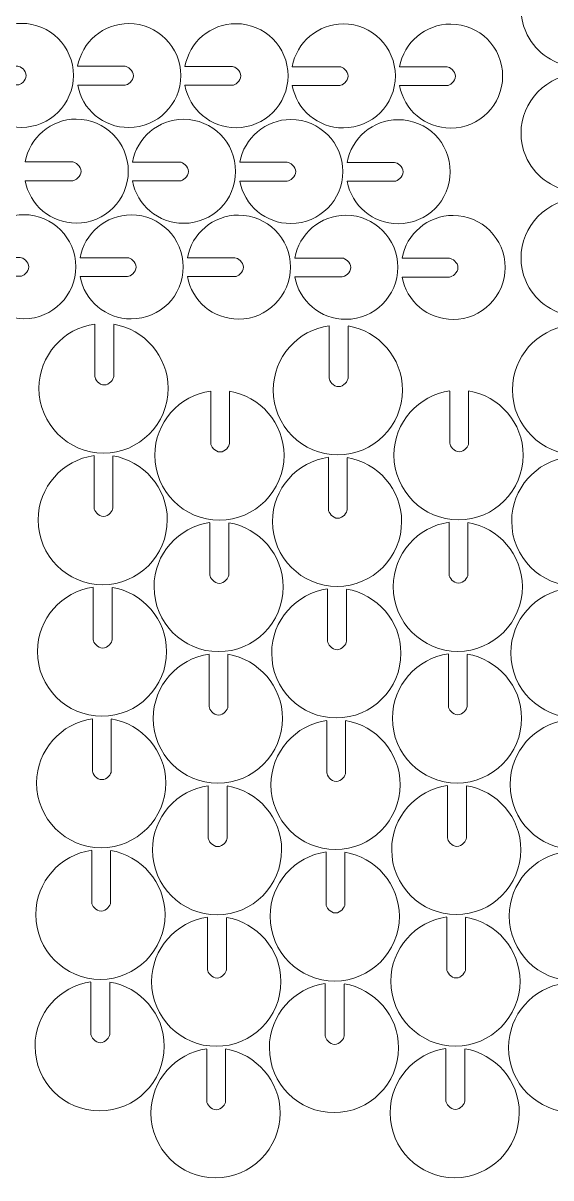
# Model space of a CAD drawing. Header units: inches. Extents: x -21 to 9.5, y -5.9 to 17.7.
# Drawn here: x -11.8 to -6.04, y -5.84 to 6.78 of the extents above; entities that cross this region are included whole.
import ezdxf

# ---------------------------------------------------------------- set-up
doc = ezdxf.new("R2010")
doc.units = ezdxf.units.IN
doc.header["$MEASUREMENT"] = 0
doc.layers.add('Layer 1', color=7, linetype='Continuous')

msp = doc.modelspace()

# ---------------------------------------------------------------- linework, layer by layer
at = {"layer": 'Layer 1', "color": 1, "lineweight": 9}
for points, knots in [([(-5.818, 6.307), (-6.028, 6.344), (-6.224, 6.482), (-6.313, 6.693), (-6.313, 6.693), (-6.452, 7.022), (-6.297, 7.401), (-5.968, 7.539), (-5.968, 7.539), (-5.639, 7.678), (-5.26, 7.524), (-5.121, 7.195), (-5.121, 7.195), (-4.983, 6.866), (-5.137, 6.487), (-5.466, 6.348), (-5.466, 6.348), (-5.522, 6.325), (-5.555, 6.313), (-5.612, 6.306)], [0, 0, 0, 0, 0.2, 0.2, 0.2, 0.2, 0.4, 0.4, 0.4, 0.4, 0.6, 0.6, 0.6, 0.6, 0.8, 0.8, 0.8, 0.8, 1, 1, 1, 1]), ([(-12.379, 6.107), (-12.332, 5.841), (-12.1, 5.644), (-11.821, 5.644), (-11.821, 5.644), (-11.508, 5.644), (-11.254, 5.898), (-11.254, 6.212), (-11.254, 6.212), (-11.254, 6.526), (-11.508, 6.781), (-11.821, 6.781), (-11.821, 6.781), (-12.1, 6.781), (-12.333, 6.579), (-12.38, 6.313)], [0, 0, 0, 0, 0.25, 0.25, 0.25, 0.25, 0.5, 0.5, 0.5, 0.5, 0.75, 0.75, 0.75, 0.75, 1, 1, 1, 1]), ([(-11.207, 6.106), (-11.16, 5.84), (-10.928, 5.642), (-10.649, 5.642), (-10.649, 5.642), (-10.336, 5.642), (-10.081, 5.896), (-10.081, 6.21), (-10.081, 6.21), (-10.081, 6.524), (-10.336, 6.779), (-10.649, 6.779), (-10.649, 6.779), (-10.928, 6.779), (-11.16, 6.577), (-11.208, 6.311)], [0, 0, 0, 0, 0.25, 0.25, 0.25, 0.25, 0.5, 0.5, 0.5, 0.5, 0.75, 0.75, 0.75, 0.75, 1, 1, 1, 1]), ([(-10.035, 6.104), (-9.987, 5.838), (-9.756, 5.64), (-9.477, 5.64), (-9.477, 5.64), (-9.163, 5.64), (-8.909, 5.894), (-8.909, 6.208), (-8.909, 6.208), (-8.909, 6.522), (-9.163, 6.777), (-9.477, 6.777), (-9.477, 6.777), (-9.756, 6.777), (-9.988, 6.575), (-10.035, 6.309)], [0, 0, 0, 0, 0.25, 0.25, 0.25, 0.25, 0.5, 0.5, 0.5, 0.5, 0.75, 0.75, 0.75, 0.75, 1, 1, 1, 1]), ([(-8.863, 6.102), (-8.815, 5.836), (-8.584, 5.638), (-8.305, 5.638), (-8.305, 5.638), (-7.991, 5.638), (-7.737, 5.892), (-7.737, 6.206), (-7.737, 6.206), (-7.737, 6.52), (-7.991, 6.775), (-8.305, 6.775), (-8.305, 6.775), (-8.584, 6.775), (-8.816, 6.573), (-8.863, 6.307)], [0, 0, 0, 0, 0.25, 0.25, 0.25, 0.25, 0.5, 0.5, 0.5, 0.5, 0.75, 0.75, 0.75, 0.75, 1, 1, 1, 1]), ([(-7.69, 6.1), (-7.643, 5.834), (-7.411, 5.636), (-7.132, 5.636), (-7.132, 5.636), (-6.819, 5.636), (-6.565, 5.89), (-6.565, 6.204), (-6.565, 6.204), (-6.565, 6.518), (-6.819, 6.773), (-7.132, 6.773), (-7.132, 6.773), (-7.411, 6.773), (-7.644, 6.571), (-7.691, 6.305)], [0, 0, 0, 0, 0.25, 0.25, 0.25, 0.25, 0.5, 0.5, 0.5, 0.5, 0.75, 0.75, 0.75, 0.75, 1, 1, 1, 1]), ([(-12.379, 6.107), (-12.379, 6.107), (-11.861, 6.107), (-11.861, 6.107), (-11.861, 6.107), (-11.832, 6.107), (-11.769, 6.154), (-11.769, 6.21), (-11.769, 6.21), (-11.769, 6.21), (-11.769, 6.21), (-11.769, 6.21), (-11.769, 6.21), (-11.769, 6.267), (-11.832, 6.313), (-11.861, 6.313), (-11.861, 6.313), (-11.861, 6.313), (-12.38, 6.313), (-12.38, 6.313)], [0, 0, 0, 0, 0.2, 0.2, 0.2, 0.2, 0.4, 0.4, 0.4, 0.4, 0.6, 0.6, 0.6, 0.6, 0.8, 0.8, 0.8, 0.8, 1, 1, 1, 1]), ([(-5.818, 4.945), (-6.028, 4.981), (-6.224, 5.119), (-6.313, 5.33), (-6.313, 5.33), (-6.452, 5.659), (-6.297, 6.038), (-5.968, 6.177), (-5.968, 6.177), (-5.639, 6.315), (-5.26, 6.161), (-5.121, 5.832), (-5.121, 5.832), (-4.983, 5.503), (-5.137, 5.124), (-5.466, 4.985), (-5.466, 4.985), (-5.522, 4.962), (-5.555, 4.95), (-5.612, 4.943)], [0, 0, 0, 0, 0.2, 0.2, 0.2, 0.2, 0.4, 0.4, 0.4, 0.4, 0.6, 0.6, 0.6, 0.6, 0.8, 0.8, 0.8, 0.8, 1, 1, 1, 1]), ([(-11.207, 6.106), (-11.207, 6.106), (-10.689, 6.106), (-10.689, 6.106), (-10.689, 6.106), (-10.66, 6.106), (-10.597, 6.152), (-10.597, 6.208), (-10.597, 6.208), (-10.597, 6.208), (-10.597, 6.208), (-10.597, 6.208), (-10.597, 6.208), (-10.597, 6.265), (-10.66, 6.311), (-10.689, 6.311), (-10.689, 6.311), (-10.689, 6.311), (-11.208, 6.311), (-11.208, 6.311)], [0, 0, 0, 0, 0.2, 0.2, 0.2, 0.2, 0.4, 0.4, 0.4, 0.4, 0.6, 0.6, 0.6, 0.6, 0.8, 0.8, 0.8, 0.8, 1, 1, 1, 1]), ([(-10.035, 6.104), (-10.035, 6.104), (-9.517, 6.104), (-9.517, 6.104), (-9.517, 6.104), (-9.488, 6.104), (-9.424, 6.15), (-9.424, 6.206), (-9.424, 6.206), (-9.424, 6.206), (-9.424, 6.206), (-9.424, 6.206), (-9.424, 6.206), (-9.424, 6.263), (-9.488, 6.309), (-9.517, 6.309), (-9.517, 6.309), (-9.517, 6.309), (-10.035, 6.309), (-10.035, 6.309)], [0, 0, 0, 0, 0.2, 0.2, 0.2, 0.2, 0.4, 0.4, 0.4, 0.4, 0.6, 0.6, 0.6, 0.6, 0.8, 0.8, 0.8, 0.8, 1, 1, 1, 1]), ([(-8.863, 6.102), (-8.863, 6.102), (-8.344, 6.102), (-8.344, 6.102), (-8.344, 6.102), (-8.316, 6.102), (-8.252, 6.148), (-8.252, 6.204), (-8.252, 6.204), (-8.252, 6.204), (-8.252, 6.204), (-8.252, 6.204), (-8.252, 6.204), (-8.252, 6.261), (-8.316, 6.307), (-8.344, 6.307), (-8.344, 6.307), (-8.344, 6.307), (-8.863, 6.307), (-8.863, 6.307)], [0, 0, 0, 0, 0.2, 0.2, 0.2, 0.2, 0.4, 0.4, 0.4, 0.4, 0.6, 0.6, 0.6, 0.6, 0.8, 0.8, 0.8, 0.8, 1, 1, 1, 1]), ([(-7.69, 6.1), (-7.69, 6.1), (-7.172, 6.1), (-7.172, 6.1), (-7.172, 6.1), (-7.143, 6.1), (-7.08, 6.146), (-7.08, 6.202), (-7.08, 6.202), (-7.08, 6.202), (-7.08, 6.202), (-7.08, 6.202), (-7.08, 6.202), (-7.08, 6.259), (-7.143, 6.305), (-7.172, 6.305), (-7.172, 6.305), (-7.172, 6.305), (-7.691, 6.305), (-7.691, 6.305)], [0, 0, 0, 0, 0.2, 0.2, 0.2, 0.2, 0.4, 0.4, 0.4, 0.4, 0.6, 0.6, 0.6, 0.6, 0.8, 0.8, 0.8, 0.8, 1, 1, 1, 1]), ([(-11.78, 5.061), (-11.732, 4.795), (-11.501, 4.597), (-11.222, 4.597), (-11.222, 4.597), (-10.908, 4.597), (-10.654, 4.851), (-10.654, 5.165), (-10.654, 5.165), (-10.654, 5.479), (-10.908, 5.734), (-11.222, 5.734), (-11.222, 5.734), (-11.501, 5.734), (-11.733, 5.532), (-11.78, 5.266)], [0, 0, 0, 0, 0.25, 0.25, 0.25, 0.25, 0.5, 0.5, 0.5, 0.5, 0.75, 0.75, 0.75, 0.75, 1, 1, 1, 1]), ([(-10.607, 5.059), (-10.56, 4.793), (-10.329, 4.595), (-10.049, 4.595), (-10.049, 4.595), (-9.736, 4.595), (-9.482, 4.849), (-9.482, 5.163), (-9.482, 5.163), (-9.482, 5.477), (-9.736, 5.732), (-10.049, 5.732), (-10.049, 5.732), (-10.329, 5.732), (-10.561, 5.53), (-10.608, 5.264)], [0, 0, 0, 0, 0.25, 0.25, 0.25, 0.25, 0.5, 0.5, 0.5, 0.5, 0.75, 0.75, 0.75, 0.75, 1, 1, 1, 1]), ([(-9.435, 5.057), (-9.388, 4.791), (-9.156, 4.593), (-8.877, 4.593), (-8.877, 4.593), (-8.564, 4.593), (-8.31, 4.847), (-8.31, 5.161), (-8.31, 5.161), (-8.31, 5.475), (-8.564, 5.73), (-8.877, 5.73), (-8.877, 5.73), (-9.156, 5.73), (-9.388, 5.528), (-9.436, 5.262)], [0, 0, 0, 0, 0.25, 0.25, 0.25, 0.25, 0.5, 0.5, 0.5, 0.5, 0.75, 0.75, 0.75, 0.75, 1, 1, 1, 1]), ([(-8.263, 5.055), (-8.215, 4.789), (-7.984, 4.591), (-7.705, 4.591), (-7.705, 4.591), (-7.391, 4.591), (-7.137, 4.846), (-7.137, 5.159), (-7.137, 5.159), (-7.137, 5.474), (-7.391, 5.728), (-7.705, 5.728), (-7.705, 5.728), (-7.984, 5.728), (-8.216, 5.526), (-8.264, 5.26)], [0, 0, 0, 0, 0.25, 0.25, 0.25, 0.25, 0.5, 0.5, 0.5, 0.5, 0.75, 0.75, 0.75, 0.75, 1, 1, 1, 1]), ([(-11.78, 5.061), (-11.78, 5.061), (-11.261, 5.061), (-11.261, 5.061), (-11.261, 5.061), (-11.233, 5.061), (-11.169, 5.107), (-11.169, 5.163), (-11.169, 5.163), (-11.169, 5.163), (-11.169, 5.163), (-11.169, 5.163), (-11.169, 5.163), (-11.169, 5.22), (-11.233, 5.266), (-11.261, 5.266), (-11.261, 5.266), (-11.261, 5.266), (-11.78, 5.266), (-11.78, 5.266)], [0, 0, 0, 0, 0.2, 0.2, 0.2, 0.2, 0.4, 0.4, 0.4, 0.4, 0.6, 0.6, 0.6, 0.6, 0.8, 0.8, 0.8, 0.8, 1, 1, 1, 1]), ([(-10.607, 5.059), (-10.607, 5.059), (-10.089, 5.059), (-10.089, 5.059), (-10.089, 5.059), (-10.06, 5.059), (-9.997, 5.105), (-9.997, 5.161), (-9.997, 5.161), (-9.997, 5.161), (-9.997, 5.161), (-9.997, 5.161), (-9.997, 5.161), (-9.997, 5.218), (-10.061, 5.264), (-10.089, 5.264), (-10.089, 5.264), (-10.089, 5.264), (-10.608, 5.264), (-10.608, 5.264)], [0, 0, 0, 0, 0.2, 0.2, 0.2, 0.2, 0.4, 0.4, 0.4, 0.4, 0.6, 0.6, 0.6, 0.6, 0.8, 0.8, 0.8, 0.8, 1, 1, 1, 1]), ([(-9.435, 5.057), (-9.435, 5.057), (-8.917, 5.057), (-8.917, 5.057), (-8.917, 5.057), (-8.888, 5.057), (-8.825, 5.103), (-8.825, 5.16), (-8.825, 5.16), (-8.825, 5.16), (-8.825, 5.16), (-8.825, 5.16), (-8.825, 5.16), (-8.825, 5.216), (-8.888, 5.262), (-8.917, 5.262), (-8.917, 5.262), (-8.917, 5.262), (-9.436, 5.262), (-9.436, 5.262)], [0, 0, 0, 0, 0.2, 0.2, 0.2, 0.2, 0.4, 0.4, 0.4, 0.4, 0.6, 0.6, 0.6, 0.6, 0.8, 0.8, 0.8, 0.8, 1, 1, 1, 1]), ([(-8.263, 5.055), (-8.263, 5.055), (-7.745, 5.055), (-7.745, 5.055), (-7.745, 5.055), (-7.716, 5.055), (-7.652, 5.101), (-7.652, 5.158), (-7.652, 5.158), (-7.652, 5.158), (-7.652, 5.158), (-7.652, 5.158), (-7.652, 5.158), (-7.652, 5.214), (-7.716, 5.26), (-7.745, 5.26), (-7.745, 5.26), (-7.745, 5.26), (-8.264, 5.26), (-8.264, 5.26)], [0, 0, 0, 0, 0.2, 0.2, 0.2, 0.2, 0.4, 0.4, 0.4, 0.4, 0.6, 0.6, 0.6, 0.6, 0.8, 0.8, 0.8, 0.8, 1, 1, 1, 1]), ([(-5.818, 3.582), (-6.028, 3.618), (-6.224, 3.756), (-6.313, 3.967), (-6.313, 3.967), (-6.452, 4.296), (-6.297, 4.675), (-5.968, 4.814), (-5.968, 4.814), (-5.639, 4.953), (-5.26, 4.798), (-5.121, 4.469), (-5.121, 4.469), (-4.983, 4.14), (-5.137, 3.761), (-5.466, 3.622), (-5.466, 3.622), (-5.522, 3.599), (-5.555, 3.587), (-5.612, 3.58)], [0, 0, 0, 0, 0.2, 0.2, 0.2, 0.2, 0.4, 0.4, 0.4, 0.4, 0.6, 0.6, 0.6, 0.6, 0.8, 0.8, 0.8, 0.8, 1, 1, 1, 1]), ([(-12.352, 4.016), (-12.305, 3.75), (-12.073, 3.552), (-11.794, 3.552), (-11.794, 3.552), (-11.481, 3.552), (-11.227, 3.806), (-11.227, 4.12), (-11.227, 4.12), (-11.227, 4.434), (-11.481, 4.689), (-11.794, 4.689), (-11.794, 4.689), (-12.073, 4.689), (-12.305, 4.487), (-12.353, 4.221)], [0, 0, 0, 0, 0.25, 0.25, 0.25, 0.25, 0.5, 0.5, 0.5, 0.5, 0.75, 0.75, 0.75, 0.75, 1, 1, 1, 1]), ([(-11.18, 4.014), (-11.132, 3.748), (-10.901, 3.55), (-10.622, 3.55), (-10.622, 3.55), (-10.308, 3.55), (-10.054, 3.804), (-10.054, 4.118), (-10.054, 4.118), (-10.054, 4.432), (-10.308, 4.687), (-10.622, 4.687), (-10.622, 4.687), (-10.901, 4.687), (-11.133, 4.485), (-11.181, 4.219)], [0, 0, 0, 0, 0.25, 0.25, 0.25, 0.25, 0.5, 0.5, 0.5, 0.5, 0.75, 0.75, 0.75, 0.75, 1, 1, 1, 1]), ([(-10.008, 4.012), (-9.96, 3.746), (-9.729, 3.548), (-9.45, 3.548), (-9.45, 3.548), (-9.136, 3.548), (-8.882, 3.803), (-8.882, 4.117), (-8.882, 4.117), (-8.882, 4.431), (-9.136, 4.685), (-9.45, 4.685), (-9.45, 4.685), (-9.729, 4.685), (-9.961, 4.483), (-10.008, 4.217)], [0, 0, 0, 0, 0.25, 0.25, 0.25, 0.25, 0.5, 0.5, 0.5, 0.5, 0.75, 0.75, 0.75, 0.75, 1, 1, 1, 1]), ([(-8.835, 4.01), (-8.788, 3.744), (-8.557, 3.546), (-8.277, 3.546), (-8.277, 3.546), (-7.964, 3.546), (-7.71, 3.801), (-7.71, 4.115), (-7.71, 4.115), (-7.71, 4.429), (-7.964, 4.683), (-8.277, 4.683), (-8.277, 4.683), (-8.557, 4.683), (-8.789, 4.481), (-8.836, 4.215)], [0, 0, 0, 0, 0.25, 0.25, 0.25, 0.25, 0.5, 0.5, 0.5, 0.5, 0.75, 0.75, 0.75, 0.75, 1, 1, 1, 1]), ([(-7.663, 4.008), (-7.616, 3.742), (-7.384, 3.544), (-7.105, 3.544), (-7.105, 3.544), (-6.792, 3.544), (-6.538, 3.799), (-6.538, 4.113), (-6.538, 4.113), (-6.538, 4.427), (-6.792, 4.681), (-7.105, 4.681), (-7.105, 4.681), (-7.384, 4.681), (-7.616, 4.48), (-7.664, 4.213)], [0, 0, 0, 0, 0.25, 0.25, 0.25, 0.25, 0.5, 0.5, 0.5, 0.5, 0.75, 0.75, 0.75, 0.75, 1, 1, 1, 1]), ([(-12.352, 4.016), (-12.352, 4.016), (-11.834, 4.016), (-11.834, 4.016), (-11.834, 4.016), (-11.805, 4.016), (-11.742, 4.062), (-11.742, 4.118), (-11.742, 4.118), (-11.742, 4.118), (-11.742, 4.118), (-11.742, 4.118), (-11.742, 4.118), (-11.742, 4.175), (-11.805, 4.221), (-11.834, 4.221), (-11.834, 4.221), (-11.834, 4.221), (-12.353, 4.221), (-12.353, 4.221)], [0, 0, 0, 0, 0.2, 0.2, 0.2, 0.2, 0.4, 0.4, 0.4, 0.4, 0.6, 0.6, 0.6, 0.6, 0.8, 0.8, 0.8, 0.8, 1, 1, 1, 1]), ([(-11.18, 4.014), (-11.18, 4.014), (-10.662, 4.014), (-10.662, 4.014), (-10.662, 4.014), (-10.633, 4.014), (-10.569, 4.06), (-10.569, 4.117), (-10.569, 4.117), (-10.569, 4.117), (-10.569, 4.117), (-10.569, 4.117), (-10.569, 4.117), (-10.569, 4.173), (-10.633, 4.219), (-10.662, 4.219), (-10.662, 4.219), (-10.662, 4.219), (-11.181, 4.219), (-11.181, 4.219)], [0, 0, 0, 0, 0.2, 0.2, 0.2, 0.2, 0.4, 0.4, 0.4, 0.4, 0.6, 0.6, 0.6, 0.6, 0.8, 0.8, 0.8, 0.8, 1, 1, 1, 1]), ([(-10.008, 4.012), (-10.008, 4.012), (-9.489, 4.012), (-9.489, 4.012), (-9.489, 4.012), (-9.461, 4.012), (-9.397, 4.058), (-9.397, 4.115), (-9.397, 4.115), (-9.397, 4.115), (-9.397, 4.115), (-9.397, 4.115), (-9.397, 4.115), (-9.397, 4.171), (-9.461, 4.217), (-9.489, 4.217), (-9.489, 4.217), (-9.489, 4.217), (-10.008, 4.217), (-10.008, 4.217)], [0, 0, 0, 0, 0.2, 0.2, 0.2, 0.2, 0.4, 0.4, 0.4, 0.4, 0.6, 0.6, 0.6, 0.6, 0.8, 0.8, 0.8, 0.8, 1, 1, 1, 1]), ([(-8.835, 4.01), (-8.835, 4.01), (-8.317, 4.01), (-8.317, 4.01), (-8.317, 4.01), (-8.289, 4.01), (-8.225, 4.056), (-8.225, 4.113), (-8.225, 4.113), (-8.225, 4.113), (-8.225, 4.113), (-8.225, 4.113), (-8.225, 4.113), (-8.225, 4.169), (-8.289, 4.215), (-8.317, 4.215), (-8.317, 4.215), (-8.317, 4.215), (-8.836, 4.215), (-8.836, 4.215)], [0, 0, 0, 0, 0.2, 0.2, 0.2, 0.2, 0.4, 0.4, 0.4, 0.4, 0.6, 0.6, 0.6, 0.6, 0.8, 0.8, 0.8, 0.8, 1, 1, 1, 1]), ([(-7.663, 4.008), (-7.663, 4.008), (-7.145, 4.008), (-7.145, 4.008), (-7.145, 4.008), (-7.116, 4.008), (-7.053, 4.054), (-7.053, 4.111), (-7.053, 4.111), (-7.053, 4.111), (-7.053, 4.111), (-7.053, 4.111), (-7.053, 4.111), (-7.053, 4.167), (-7.116, 4.213), (-7.145, 4.213), (-7.145, 4.213), (-7.145, 4.213), (-7.664, 4.213), (-7.664, 4.213)], [0, 0, 0, 0, 0.2, 0.2, 0.2, 0.2, 0.4, 0.4, 0.4, 0.4, 0.6, 0.6, 0.6, 0.6, 0.8, 0.8, 0.8, 0.8, 1, 1, 1, 1]), ([(-10.814, 3.492), (-10.48, 3.436), (-10.219, 3.143), (-10.219, 2.792), (-10.219, 2.792), (-10.219, 2.4), (-10.535, 2.083), (-10.925, 2.083), (-10.925, 2.083), (-11.314, 2.083), (-11.63, 2.4), (-11.63, 2.792), (-11.63, 2.792), (-11.63, 3.15), (-11.363, 3.446), (-11.02, 3.494)], [0, 0, 0, 0, 0.25, 0.25, 0.25, 0.25, 0.5, 0.5, 0.5, 0.5, 0.75, 0.75, 0.75, 0.75, 1, 1, 1, 1]), ([(-11.02, 3.491), (-11.02, 3.491), (-11.02, 2.92), (-11.02, 2.92), (-11.02, 2.92), (-11.02, 2.892), (-10.974, 2.828), (-10.917, 2.828), (-10.917, 2.828), (-10.917, 2.828), (-10.917, 2.828), (-10.917, 2.828), (-10.917, 2.828), (-10.86, 2.828), (-10.814, 2.892), (-10.814, 2.92), (-10.814, 2.92), (-10.814, 2.92), (-10.814, 3.489), (-10.814, 3.489)], [0, 0, 0, 0, 0.2, 0.2, 0.2, 0.2, 0.4, 0.4, 0.4, 0.4, 0.6, 0.6, 0.6, 0.6, 0.8, 0.8, 0.8, 0.8, 1, 1, 1, 1]), ([(-8.254, 3.473), (-7.92, 3.418), (-7.659, 3.125), (-7.659, 2.773), (-7.659, 2.773), (-7.659, 2.382), (-7.975, 2.064), (-8.365, 2.064), (-8.365, 2.064), (-8.755, 2.064), (-9.071, 2.382), (-9.071, 2.773), (-9.071, 2.773), (-9.071, 3.131), (-8.803, 3.428), (-8.46, 3.476)], [0, 0, 0, 0, 0.25, 0.25, 0.25, 0.25, 0.5, 0.5, 0.5, 0.5, 0.75, 0.75, 0.75, 0.75, 1, 1, 1, 1]), ([(-8.46, 3.473), (-8.46, 3.473), (-8.46, 2.902), (-8.46, 2.902), (-8.46, 2.902), (-8.46, 2.873), (-8.414, 2.81), (-8.357, 2.81), (-8.357, 2.81), (-8.357, 2.81), (-8.357, 2.81), (-8.357, 2.81), (-8.357, 2.81), (-8.301, 2.81), (-8.254, 2.873), (-8.254, 2.902), (-8.254, 2.902), (-8.254, 2.902), (-8.254, 3.47), (-8.254, 3.47)], [0, 0, 0, 0, 0.2, 0.2, 0.2, 0.2, 0.4, 0.4, 0.4, 0.4, 0.6, 0.6, 0.6, 0.6, 0.8, 0.8, 0.8, 0.8, 1, 1, 1, 1]), ([(-5.641, 3.476), (-5.307, 3.42), (-5.046, 3.128), (-5.046, 2.776), (-5.046, 2.776), (-5.046, 2.385), (-5.362, 2.067), (-5.752, 2.067), (-5.752, 2.067), (-6.142, 2.067), (-6.458, 2.385), (-6.458, 2.776), (-6.458, 2.776), (-6.458, 3.134), (-6.19, 3.43), (-5.847, 3.478)], [0, 0, 0, 0, 0.25, 0.25, 0.25, 0.25, 0.5, 0.5, 0.5, 0.5, 0.75, 0.75, 0.75, 0.75, 1, 1, 1, 1]), ([(-9.549, 2.76), (-9.214, 2.704), (-8.953, 2.411), (-8.953, 2.06), (-8.953, 2.06), (-8.953, 1.668), (-9.269, 1.351), (-9.659, 1.351), (-9.659, 1.351), (-10.049, 1.351), (-10.365, 1.668), (-10.365, 2.06), (-10.365, 2.06), (-10.365, 2.418), (-10.097, 2.714), (-9.754, 2.762)], [0, 0, 0, 0, 0.25, 0.25, 0.25, 0.25, 0.5, 0.5, 0.5, 0.5, 0.75, 0.75, 0.75, 0.75, 1, 1, 1, 1]), ([(-9.754, 2.759), (-9.754, 2.759), (-9.754, 2.188), (-9.754, 2.188), (-9.754, 2.188), (-9.754, 2.16), (-9.708, 2.096), (-9.651, 2.096), (-9.651, 2.096), (-9.651, 2.096), (-9.651, 2.096), (-9.651, 2.096), (-9.651, 2.096), (-9.595, 2.096), (-9.549, 2.16), (-9.549, 2.188), (-9.549, 2.188), (-9.549, 2.188), (-9.549, 2.757), (-9.549, 2.757)], [0, 0, 0, 0, 0.2, 0.2, 0.2, 0.2, 0.4, 0.4, 0.4, 0.4, 0.6, 0.6, 0.6, 0.6, 0.8, 0.8, 0.8, 0.8, 1, 1, 1, 1]), ([(-6.936, 2.763), (-6.601, 2.707), (-6.341, 2.414), (-6.341, 2.062), (-6.341, 2.062), (-6.341, 1.671), (-6.657, 1.354), (-7.046, 1.354), (-7.046, 1.354), (-7.436, 1.354), (-7.752, 1.671), (-7.752, 2.062), (-7.752, 2.062), (-7.752, 2.42), (-7.484, 2.717), (-7.141, 2.765)], [0, 0, 0, 0, 0.25, 0.25, 0.25, 0.25, 0.5, 0.5, 0.5, 0.5, 0.75, 0.75, 0.75, 0.75, 1, 1, 1, 1]), ([(-7.141, 2.762), (-7.141, 2.762), (-7.141, 2.191), (-7.141, 2.191), (-7.141, 2.191), (-7.141, 2.162), (-7.095, 2.099), (-7.038, 2.099), (-7.038, 2.099), (-7.038, 2.099), (-7.038, 2.099), (-7.038, 2.099), (-7.038, 2.099), (-6.982, 2.099), (-6.936, 2.162), (-6.936, 2.191), (-6.936, 2.191), (-6.936, 2.191), (-6.936, 2.759), (-6.936, 2.759)], [0, 0, 0, 0, 0.2, 0.2, 0.2, 0.2, 0.4, 0.4, 0.4, 0.4, 0.6, 0.6, 0.6, 0.6, 0.8, 0.8, 0.8, 0.8, 1, 1, 1, 1]), ([(-10.823, 2.054), (-10.488, 1.998), (-10.228, 1.705), (-10.228, 1.354), (-10.228, 1.354), (-10.228, 0.962), (-10.544, 0.645), (-10.933, 0.645), (-10.933, 0.645), (-11.323, 0.645), (-11.639, 0.962), (-11.639, 1.354), (-11.639, 1.354), (-11.639, 1.711), (-11.371, 2.008), (-11.028, 2.056)], [0, 0, 0, 0, 0.25, 0.25, 0.25, 0.25, 0.5, 0.5, 0.5, 0.5, 0.75, 0.75, 0.75, 0.75, 1, 1, 1, 1]), ([(-11.028, 2.053), (-11.028, 2.053), (-11.028, 1.482), (-11.028, 1.482), (-11.028, 1.482), (-11.028, 1.453), (-10.982, 1.39), (-10.925, 1.39), (-10.925, 1.39), (-10.925, 1.39), (-10.925, 1.39), (-10.925, 1.39), (-10.925, 1.39), (-10.869, 1.39), (-10.823, 1.453), (-10.823, 1.482), (-10.823, 1.482), (-10.823, 1.482), (-10.823, 2.051), (-10.823, 2.051)], [0, 0, 0, 0, 0.2, 0.2, 0.2, 0.2, 0.4, 0.4, 0.4, 0.4, 0.6, 0.6, 0.6, 0.6, 0.8, 0.8, 0.8, 0.8, 1, 1, 1, 1]), ([(-8.263, 2.035), (-7.928, 1.98), (-7.668, 1.687), (-7.668, 1.335), (-7.668, 1.335), (-7.668, 0.944), (-7.984, 0.626), (-8.373, 0.626), (-8.373, 0.626), (-8.763, 0.626), (-9.079, 0.944), (-9.079, 1.335), (-9.079, 1.335), (-9.079, 1.693), (-8.811, 1.99), (-8.468, 2.038)], [0, 0, 0, 0, 0.25, 0.25, 0.25, 0.25, 0.5, 0.5, 0.5, 0.5, 0.75, 0.75, 0.75, 0.75, 1, 1, 1, 1]), ([(-8.468, 2.035), (-8.468, 2.035), (-8.468, 1.464), (-8.468, 1.464), (-8.468, 1.464), (-8.468, 1.435), (-8.422, 1.371), (-8.366, 1.371), (-8.366, 1.371), (-8.366, 1.371), (-8.366, 1.371), (-8.366, 1.371), (-8.366, 1.371), (-8.309, 1.371), (-8.263, 1.435), (-8.263, 1.464), (-8.263, 1.464), (-8.263, 1.464), (-8.263, 2.032), (-8.263, 2.032)], [0, 0, 0, 0, 0.2, 0.2, 0.2, 0.2, 0.4, 0.4, 0.4, 0.4, 0.6, 0.6, 0.6, 0.6, 0.8, 0.8, 0.8, 0.8, 1, 1, 1, 1]), ([(-5.65, 2.038), (-5.315, 1.982), (-5.055, 1.69), (-5.055, 1.338), (-5.055, 1.338), (-5.055, 0.946), (-5.371, 0.629), (-5.761, 0.629), (-5.761, 0.629), (-6.15, 0.629), (-6.466, 0.946), (-6.466, 1.338), (-6.466, 1.338), (-6.466, 1.696), (-6.199, 1.992), (-5.856, 2.04)], [0, 0, 0, 0, 0.25, 0.25, 0.25, 0.25, 0.5, 0.5, 0.5, 0.5, 0.75, 0.75, 0.75, 0.75, 1, 1, 1, 1]), ([(-9.557, 1.322), (-9.223, 1.266), (-8.962, 0.973), (-8.962, 0.622), (-8.962, 0.622), (-8.962, 0.23), (-9.278, -0.087), (-9.668, -0.087), (-9.668, -0.087), (-10.057, -0.087), (-10.373, 0.23), (-10.373, 0.622), (-10.373, 0.622), (-10.373, 0.98), (-10.106, 1.276), (-9.763, 1.324)], [0, 0, 0, 0, 0.25, 0.25, 0.25, 0.25, 0.5, 0.5, 0.5, 0.5, 0.75, 0.75, 0.75, 0.75, 1, 1, 1, 1]), ([(-9.763, 1.321), (-9.763, 1.321), (-9.763, 0.75), (-9.763, 0.75), (-9.763, 0.75), (-9.763, 0.722), (-9.716, 0.658), (-9.66, 0.658), (-9.66, 0.658), (-9.66, 0.658), (-9.66, 0.658), (-9.66, 0.658), (-9.66, 0.658), (-9.603, 0.658), (-9.557, 0.722), (-9.557, 0.75), (-9.557, 0.75), (-9.557, 0.75), (-9.557, 1.319), (-9.557, 1.319)], [0, 0, 0, 0, 0.2, 0.2, 0.2, 0.2, 0.4, 0.4, 0.4, 0.4, 0.6, 0.6, 0.6, 0.6, 0.8, 0.8, 0.8, 0.8, 1, 1, 1, 1]), ([(-6.944, 1.325), (-6.61, 1.269), (-6.349, 0.976), (-6.349, 0.624), (-6.349, 0.624), (-6.349, 0.233), (-6.665, -0.084), (-7.055, -0.084), (-7.055, -0.084), (-7.444, -0.084), (-7.76, 0.233), (-7.76, 0.624), (-7.76, 0.624), (-7.76, 0.982), (-7.493, 1.279), (-7.15, 1.327)], [0, 0, 0, 0, 0.25, 0.25, 0.25, 0.25, 0.5, 0.5, 0.5, 0.5, 0.75, 0.75, 0.75, 0.75, 1, 1, 1, 1]), ([(-7.15, 1.324), (-7.15, 1.324), (-7.15, 0.753), (-7.15, 0.753), (-7.15, 0.753), (-7.15, 0.724), (-7.104, 0.661), (-7.047, 0.661), (-7.047, 0.661), (-7.047, 0.661), (-7.047, 0.661), (-7.047, 0.661), (-7.047, 0.661), (-6.99, 0.661), (-6.944, 0.724), (-6.944, 0.753), (-6.944, 0.753), (-6.944, 0.753), (-6.944, 1.321), (-6.944, 1.321)], [0, 0, 0, 0, 0.2, 0.2, 0.2, 0.2, 0.4, 0.4, 0.4, 0.4, 0.6, 0.6, 0.6, 0.6, 0.8, 0.8, 0.8, 0.8, 1, 1, 1, 1]), ([(-10.831, 0.616), (-10.497, 0.56), (-10.236, 0.267), (-10.236, -0.084), (-10.236, -0.084), (-10.236, -0.476), (-10.552, -0.793), (-10.942, -0.793), (-10.942, -0.793), (-11.331, -0.793), (-11.647, -0.476), (-11.647, -0.084), (-11.647, -0.084), (-11.647, 0.273), (-11.38, 0.57), (-11.037, 0.618)], [0, 0, 0, 0, 0.25, 0.25, 0.25, 0.25, 0.5, 0.5, 0.5, 0.5, 0.75, 0.75, 0.75, 0.75, 1, 1, 1, 1]), ([(-11.037, 0.615), (-11.037, 0.615), (-11.037, 0.044), (-11.037, 0.044), (-11.037, 0.044), (-11.037, 0.015), (-10.991, -0.048), (-10.934, -0.048), (-10.934, -0.048), (-10.934, -0.048), (-10.934, -0.048), (-10.934, -0.048), (-10.934, -0.048), (-10.877, -0.048), (-10.831, 0.015), (-10.831, 0.044), (-10.831, 0.044), (-10.831, 0.044), (-10.831, 0.613), (-10.831, 0.613)], [0, 0, 0, 0, 0.2, 0.2, 0.2, 0.2, 0.4, 0.4, 0.4, 0.4, 0.6, 0.6, 0.6, 0.6, 0.8, 0.8, 0.8, 0.8, 1, 1, 1, 1]), ([(-8.271, 0.597), (-7.937, 0.542), (-7.676, 0.249), (-7.676, -0.103), (-7.676, -0.103), (-7.676, -0.494), (-7.992, -0.812), (-8.382, -0.812), (-8.382, -0.812), (-8.772, -0.812), (-9.088, -0.494), (-9.088, -0.103), (-9.088, -0.103), (-9.088, 0.255), (-8.82, 0.551), (-8.477, 0.6)], [0, 0, 0, 0, 0.25, 0.25, 0.25, 0.25, 0.5, 0.5, 0.5, 0.5, 0.75, 0.75, 0.75, 0.75, 1, 1, 1, 1]), ([(-8.477, 0.596), (-8.477, 0.596), (-8.477, 0.026), (-8.477, 0.026), (-8.477, 0.026), (-8.477, -0.003), (-8.431, -0.067), (-8.374, -0.067), (-8.374, -0.067), (-8.374, -0.067), (-8.374, -0.067), (-8.374, -0.067), (-8.374, -0.067), (-8.318, -0.067), (-8.271, -0.003), (-8.271, 0.026), (-8.271, 0.026), (-8.271, 0.026), (-8.271, 0.594), (-8.271, 0.594)], [0, 0, 0, 0, 0.2, 0.2, 0.2, 0.2, 0.4, 0.4, 0.4, 0.4, 0.6, 0.6, 0.6, 0.6, 0.8, 0.8, 0.8, 0.8, 1, 1, 1, 1]), ([(-5.658, 0.6), (-5.324, 0.544), (-5.063, 0.252), (-5.063, -0.1), (-5.063, -0.1), (-5.063, -0.492), (-5.379, -0.809), (-5.769, -0.809), (-5.769, -0.809), (-6.159, -0.809), (-6.475, -0.492), (-6.475, -0.1), (-6.475, -0.1), (-6.475, 0.258), (-6.207, 0.554), (-5.864, 0.602)], [0, 0, 0, 0, 0.25, 0.25, 0.25, 0.25, 0.5, 0.5, 0.5, 0.5, 0.75, 0.75, 0.75, 0.75, 1, 1, 1, 1]), ([(-9.566, -0.116), (-9.231, -0.172), (-8.97, -0.465), (-8.97, -0.816), (-8.97, -0.816), (-8.97, -1.208), (-9.286, -1.525), (-9.676, -1.525), (-9.676, -1.525), (-10.066, -1.525), (-10.382, -1.208), (-10.382, -0.816), (-10.382, -0.816), (-10.382, -0.459), (-10.114, -0.162), (-9.771, -0.114)], [0, 0, 0, 0, 0.25, 0.25, 0.25, 0.25, 0.5, 0.5, 0.5, 0.5, 0.75, 0.75, 0.75, 0.75, 1, 1, 1, 1]), ([(-9.771, -0.117), (-9.771, -0.117), (-9.771, -0.688), (-9.771, -0.688), (-9.771, -0.688), (-9.771, -0.717), (-9.725, -0.78), (-9.668, -0.78), (-9.668, -0.78), (-9.668, -0.78), (-9.668, -0.78), (-9.668, -0.78), (-9.668, -0.78), (-9.612, -0.78), (-9.566, -0.717), (-9.566, -0.688), (-9.566, -0.688), (-9.566, -0.688), (-9.566, -0.119), (-9.566, -0.119)], [0, 0, 0, 0, 0.2, 0.2, 0.2, 0.2, 0.4, 0.4, 0.4, 0.4, 0.6, 0.6, 0.6, 0.6, 0.8, 0.8, 0.8, 0.8, 1, 1, 1, 1]), ([(-6.953, -0.113), (-6.618, -0.169), (-6.358, -0.462), (-6.358, -0.814), (-6.358, -0.814), (-6.358, -1.205), (-6.674, -1.523), (-7.063, -1.523), (-7.063, -1.523), (-7.453, -1.523), (-7.769, -1.205), (-7.769, -0.814), (-7.769, -0.814), (-7.769, -0.456), (-7.501, -0.159), (-7.158, -0.111)], [0, 0, 0, 0, 0.25, 0.25, 0.25, 0.25, 0.5, 0.5, 0.5, 0.5, 0.75, 0.75, 0.75, 0.75, 1, 1, 1, 1]), ([(-7.158, -0.114), (-7.158, -0.114), (-7.158, -0.685), (-7.158, -0.685), (-7.158, -0.685), (-7.158, -0.714), (-7.112, -0.777), (-7.055, -0.777), (-7.055, -0.777), (-7.055, -0.777), (-7.055, -0.777), (-7.055, -0.777), (-7.055, -0.777), (-6.999, -0.777), (-6.953, -0.714), (-6.953, -0.685), (-6.953, -0.685), (-6.953, -0.685), (-6.953, -0.117), (-6.953, -0.117)], [0, 0, 0, 0, 0.2, 0.2, 0.2, 0.2, 0.4, 0.4, 0.4, 0.4, 0.6, 0.6, 0.6, 0.6, 0.8, 0.8, 0.8, 0.8, 1, 1, 1, 1]), ([(-10.84, -0.822), (-10.505, -0.878), (-10.245, -1.171), (-10.245, -1.522), (-10.245, -1.522), (-10.245, -1.914), (-10.561, -2.231), (-10.95, -2.231), (-10.95, -2.231), (-11.34, -2.231), (-11.656, -1.914), (-11.656, -1.522), (-11.656, -1.522), (-11.656, -1.165), (-11.388, -0.868), (-11.045, -0.82)], [0, 0, 0, 0, 0.25, 0.25, 0.25, 0.25, 0.5, 0.5, 0.5, 0.5, 0.75, 0.75, 0.75, 0.75, 1, 1, 1, 1]), ([(-11.045, -0.823), (-11.045, -0.823), (-11.045, -1.394), (-11.045, -1.394), (-11.045, -1.394), (-11.045, -1.423), (-10.999, -1.486), (-10.942, -1.486), (-10.942, -1.486), (-10.942, -1.486), (-10.942, -1.486), (-10.942, -1.486), (-10.942, -1.486), (-10.886, -1.486), (-10.84, -1.423), (-10.84, -1.394), (-10.84, -1.394), (-10.84, -1.394), (-10.84, -0.825), (-10.84, -0.825)], [0, 0, 0, 0, 0.2, 0.2, 0.2, 0.2, 0.4, 0.4, 0.4, 0.4, 0.6, 0.6, 0.6, 0.6, 0.8, 0.8, 0.8, 0.8, 1, 1, 1, 1]), ([(-8.28, -0.841), (-7.945, -0.896), (-7.685, -1.189), (-7.685, -1.541), (-7.685, -1.541), (-7.685, -1.932), (-8.001, -2.25), (-8.39, -2.25), (-8.39, -2.25), (-8.78, -2.25), (-9.096, -1.932), (-9.096, -1.541), (-9.096, -1.541), (-9.096, -1.183), (-8.828, -0.887), (-8.485, -0.838)], [0, 0, 0, 0, 0.25, 0.25, 0.25, 0.25, 0.5, 0.5, 0.5, 0.5, 0.75, 0.75, 0.75, 0.75, 1, 1, 1, 1]), ([(-8.485, -0.842), (-8.485, -0.842), (-8.485, -1.412), (-8.485, -1.412), (-8.485, -1.412), (-8.485, -1.441), (-8.439, -1.505), (-8.383, -1.505), (-8.383, -1.505), (-8.383, -1.505), (-8.383, -1.505), (-8.383, -1.505), (-8.383, -1.505), (-8.326, -1.505), (-8.28, -1.441), (-8.28, -1.412), (-8.28, -1.412), (-8.28, -1.412), (-8.28, -0.844), (-8.28, -0.844)], [0, 0, 0, 0, 0.2, 0.2, 0.2, 0.2, 0.4, 0.4, 0.4, 0.4, 0.6, 0.6, 0.6, 0.6, 0.8, 0.8, 0.8, 0.8, 1, 1, 1, 1]), ([(-5.667, -0.838), (-5.333, -0.894), (-5.072, -1.187), (-5.072, -1.538), (-5.072, -1.538), (-5.072, -1.93), (-5.388, -2.247), (-5.778, -2.247), (-5.778, -2.247), (-6.167, -2.247), (-6.483, -1.93), (-6.483, -1.538), (-6.483, -1.538), (-6.483, -1.18), (-6.216, -0.884), (-5.873, -0.836)], [0, 0, 0, 0, 0.25, 0.25, 0.25, 0.25, 0.5, 0.5, 0.5, 0.5, 0.75, 0.75, 0.75, 0.75, 1, 1, 1, 1]), ([(-9.574, -1.554), (-9.24, -1.61), (-8.979, -1.903), (-8.979, -2.254), (-8.979, -2.254), (-8.979, -2.646), (-9.295, -2.963), (-9.685, -2.963), (-9.685, -2.963), (-10.074, -2.963), (-10.39, -2.646), (-10.39, -2.254), (-10.39, -2.254), (-10.39, -1.897), (-10.123, -1.6), (-9.78, -1.552)], [0, 0, 0, 0, 0.25, 0.25, 0.25, 0.25, 0.5, 0.5, 0.5, 0.5, 0.75, 0.75, 0.75, 0.75, 1, 1, 1, 1]), ([(-9.78, -1.555), (-9.78, -1.555), (-9.78, -2.126), (-9.78, -2.126), (-9.78, -2.126), (-9.78, -2.155), (-9.733, -2.218), (-9.677, -2.218), (-9.677, -2.218), (-9.677, -2.218), (-9.677, -2.218), (-9.677, -2.218), (-9.677, -2.218), (-9.62, -2.218), (-9.574, -2.155), (-9.574, -2.126), (-9.574, -2.126), (-9.574, -2.126), (-9.574, -1.557), (-9.574, -1.557)], [0, 0, 0, 0, 0.2, 0.2, 0.2, 0.2, 0.4, 0.4, 0.4, 0.4, 0.6, 0.6, 0.6, 0.6, 0.8, 0.8, 0.8, 0.8, 1, 1, 1, 1]), ([(-6.961, -1.552), (-6.627, -1.607), (-6.366, -1.9), (-6.366, -2.252), (-6.366, -2.252), (-6.366, -2.643), (-6.682, -2.961), (-7.072, -2.961), (-7.072, -2.961), (-7.461, -2.961), (-7.777, -2.643), (-7.777, -2.252), (-7.777, -2.252), (-7.777, -1.894), (-7.51, -1.597), (-7.167, -1.549)], [0, 0, 0, 0, 0.25, 0.25, 0.25, 0.25, 0.5, 0.5, 0.5, 0.5, 0.75, 0.75, 0.75, 0.75, 1, 1, 1, 1]), ([(-7.167, -1.552), (-7.167, -1.552), (-7.167, -2.123), (-7.167, -2.123), (-7.167, -2.123), (-7.167, -2.152), (-7.121, -2.215), (-7.064, -2.215), (-7.064, -2.215), (-7.064, -2.215), (-7.064, -2.215), (-7.064, -2.215), (-7.064, -2.215), (-7.007, -2.215), (-6.961, -2.152), (-6.961, -2.123), (-6.961, -2.123), (-6.961, -2.123), (-6.961, -1.555), (-6.961, -1.555)], [0, 0, 0, 0, 0.2, 0.2, 0.2, 0.2, 0.4, 0.4, 0.4, 0.4, 0.6, 0.6, 0.6, 0.6, 0.8, 0.8, 0.8, 0.8, 1, 1, 1, 1]), ([(-10.848, -2.26), (-10.514, -2.316), (-10.253, -2.609), (-10.253, -2.96), (-10.253, -2.96), (-10.253, -3.352), (-10.569, -3.669), (-10.959, -3.669), (-10.959, -3.669), (-11.348, -3.669), (-11.664, -3.352), (-11.664, -2.96), (-11.664, -2.96), (-11.664, -2.603), (-11.397, -2.306), (-11.054, -2.258)], [0, 0, 0, 0, 0.25, 0.25, 0.25, 0.25, 0.5, 0.5, 0.5, 0.5, 0.75, 0.75, 0.75, 0.75, 1, 1, 1, 1]), ([(-11.054, -2.261), (-11.054, -2.261), (-11.054, -2.832), (-11.054, -2.832), (-11.054, -2.832), (-11.054, -2.861), (-11.008, -2.924), (-10.951, -2.924), (-10.951, -2.924), (-10.951, -2.924), (-10.951, -2.924), (-10.951, -2.924), (-10.951, -2.924), (-10.894, -2.924), (-10.848, -2.861), (-10.848, -2.832), (-10.848, -2.832), (-10.848, -2.832), (-10.848, -2.263), (-10.848, -2.263)], [0, 0, 0, 0, 0.2, 0.2, 0.2, 0.2, 0.4, 0.4, 0.4, 0.4, 0.6, 0.6, 0.6, 0.6, 0.8, 0.8, 0.8, 0.8, 1, 1, 1, 1]), ([(-8.288, -2.279), (-7.954, -2.334), (-7.693, -2.627), (-7.693, -2.979), (-7.693, -2.979), (-7.693, -3.37), (-8.009, -3.688), (-8.399, -3.688), (-8.399, -3.688), (-8.789, -3.688), (-9.105, -3.37), (-9.105, -2.979), (-9.105, -2.979), (-9.105, -2.621), (-8.837, -2.325), (-8.494, -2.276)], [0, 0, 0, 0, 0.25, 0.25, 0.25, 0.25, 0.5, 0.5, 0.5, 0.5, 0.75, 0.75, 0.75, 0.75, 1, 1, 1, 1]), ([(-8.494, -2.28), (-8.494, -2.28), (-8.494, -2.85), (-8.494, -2.85), (-8.494, -2.85), (-8.494, -2.879), (-8.448, -2.943), (-8.391, -2.943), (-8.391, -2.943), (-8.391, -2.943), (-8.391, -2.943), (-8.391, -2.943), (-8.391, -2.943), (-8.335, -2.943), (-8.288, -2.879), (-8.288, -2.85), (-8.288, -2.85), (-8.288, -2.85), (-8.288, -2.282), (-8.288, -2.282)], [0, 0, 0, 0, 0.2, 0.2, 0.2, 0.2, 0.4, 0.4, 0.4, 0.4, 0.6, 0.6, 0.6, 0.6, 0.8, 0.8, 0.8, 0.8, 1, 1, 1, 1]), ([(-5.675, -2.276), (-5.341, -2.332), (-5.08, -2.625), (-5.08, -2.976), (-5.08, -2.976), (-5.08, -3.368), (-5.396, -3.685), (-5.786, -3.685), (-5.786, -3.685), (-6.176, -3.685), (-6.492, -3.368), (-6.492, -2.976), (-6.492, -2.976), (-6.492, -2.618), (-6.224, -2.322), (-5.881, -2.274)], [0, 0, 0, 0, 0.25, 0.25, 0.25, 0.25, 0.5, 0.5, 0.5, 0.5, 0.75, 0.75, 0.75, 0.75, 1, 1, 1, 1]), ([(-9.583, -2.992), (-9.248, -3.048), (-8.987, -3.341), (-8.987, -3.692), (-8.987, -3.692), (-8.987, -4.084), (-9.304, -4.401), (-9.693, -4.401), (-9.693, -4.401), (-10.083, -4.401), (-10.399, -4.084), (-10.399, -3.692), (-10.399, -3.692), (-10.399, -3.335), (-10.131, -3.038), (-9.788, -2.99)], [0, 0, 0, 0, 0.25, 0.25, 0.25, 0.25, 0.5, 0.5, 0.5, 0.5, 0.75, 0.75, 0.75, 0.75, 1, 1, 1, 1]), ([(-9.788, -2.993), (-9.788, -2.993), (-9.788, -3.564), (-9.788, -3.564), (-9.788, -3.564), (-9.788, -3.593), (-9.742, -3.656), (-9.685, -3.656), (-9.685, -3.656), (-9.685, -3.656), (-9.685, -3.656), (-9.685, -3.656), (-9.685, -3.656), (-9.629, -3.656), (-9.583, -3.593), (-9.583, -3.564), (-9.583, -3.564), (-9.583, -3.564), (-9.583, -2.995), (-9.583, -2.995)], [0, 0, 0, 0, 0.2, 0.2, 0.2, 0.2, 0.4, 0.4, 0.4, 0.4, 0.6, 0.6, 0.6, 0.6, 0.8, 0.8, 0.8, 0.8, 1, 1, 1, 1]), ([(-6.97, -2.99), (-6.635, -3.045), (-6.375, -3.338), (-6.375, -3.69), (-6.375, -3.69), (-6.375, -4.081), (-6.691, -4.399), (-7.08, -4.399), (-7.08, -4.399), (-7.47, -4.399), (-7.786, -4.081), (-7.786, -3.69), (-7.786, -3.69), (-7.786, -3.332), (-7.518, -3.035), (-7.175, -2.987)], [0, 0, 0, 0, 0.25, 0.25, 0.25, 0.25, 0.5, 0.5, 0.5, 0.5, 0.75, 0.75, 0.75, 0.75, 1, 1, 1, 1]), ([(-7.175, -2.99), (-7.175, -2.99), (-7.175, -3.561), (-7.175, -3.561), (-7.175, -3.561), (-7.175, -3.59), (-7.129, -3.654), (-7.073, -3.654), (-7.073, -3.654), (-7.073, -3.654), (-7.073, -3.654), (-7.073, -3.654), (-7.073, -3.654), (-7.016, -3.654), (-6.97, -3.59), (-6.97, -3.561), (-6.97, -3.561), (-6.97, -3.561), (-6.97, -2.993), (-6.97, -2.993)], [0, 0, 0, 0, 0.2, 0.2, 0.2, 0.2, 0.4, 0.4, 0.4, 0.4, 0.6, 0.6, 0.6, 0.6, 0.8, 0.8, 0.8, 0.8, 1, 1, 1, 1]), ([(-10.857, -3.698), (-10.522, -3.754), (-10.262, -4.047), (-10.262, -4.399), (-10.262, -4.399), (-10.262, -4.79), (-10.578, -5.107), (-10.967, -5.107), (-10.967, -5.107), (-11.357, -5.107), (-11.673, -4.79), (-11.673, -4.399), (-11.673, -4.399), (-11.673, -4.041), (-11.405, -3.744), (-11.062, -3.696)], [0, 0, 0, 0, 0.25, 0.25, 0.25, 0.25, 0.5, 0.5, 0.5, 0.5, 0.75, 0.75, 0.75, 0.75, 1, 1, 1, 1]), ([(-11.062, -3.699), (-11.062, -3.699), (-11.062, -4.27), (-11.062, -4.27), (-11.062, -4.27), (-11.062, -4.299), (-11.016, -4.362), (-10.96, -4.362), (-10.96, -4.362), (-10.96, -4.362), (-10.96, -4.362), (-10.96, -4.362), (-10.96, -4.362), (-10.903, -4.362), (-10.857, -4.299), (-10.857, -4.27), (-10.857, -4.27), (-10.857, -4.27), (-10.857, -3.702), (-10.857, -3.702)], [0, 0, 0, 0, 0.2, 0.2, 0.2, 0.2, 0.4, 0.4, 0.4, 0.4, 0.6, 0.6, 0.6, 0.6, 0.8, 0.8, 0.8, 0.8, 1, 1, 1, 1]), ([(-8.297, -3.717), (-7.962, -3.772), (-7.702, -4.065), (-7.702, -4.417), (-7.702, -4.417), (-7.702, -4.808), (-8.018, -5.126), (-8.407, -5.126), (-8.407, -5.126), (-8.797, -5.126), (-9.113, -4.808), (-9.113, -4.417), (-9.113, -4.417), (-9.113, -4.059), (-8.845, -3.763), (-8.502, -3.714)], [0, 0, 0, 0, 0.25, 0.25, 0.25, 0.25, 0.5, 0.5, 0.5, 0.5, 0.75, 0.75, 0.75, 0.75, 1, 1, 1, 1]), ([(-8.502, -3.718), (-8.502, -3.718), (-8.502, -4.288), (-8.502, -4.288), (-8.502, -4.288), (-8.502, -4.317), (-8.456, -4.381), (-8.4, -4.381), (-8.4, -4.381), (-8.4, -4.381), (-8.4, -4.381), (-8.4, -4.381), (-8.4, -4.381), (-8.343, -4.381), (-8.297, -4.317), (-8.297, -4.288), (-8.297, -4.288), (-8.297, -4.288), (-8.297, -3.72), (-8.297, -3.72)], [0, 0, 0, 0, 0.2, 0.2, 0.2, 0.2, 0.4, 0.4, 0.4, 0.4, 0.6, 0.6, 0.6, 0.6, 0.8, 0.8, 0.8, 0.8, 1, 1, 1, 1]), ([(-5.684, -3.714), (-5.35, -3.77), (-5.089, -4.063), (-5.089, -4.414), (-5.089, -4.414), (-5.089, -4.806), (-5.405, -5.123), (-5.795, -5.123), (-5.795, -5.123), (-6.184, -5.123), (-6.5, -4.806), (-6.5, -4.414), (-6.5, -4.414), (-6.5, -4.057), (-6.233, -3.76), (-5.89, -3.712)], [0, 0, 0, 0, 0.25, 0.25, 0.25, 0.25, 0.5, 0.5, 0.5, 0.5, 0.75, 0.75, 0.75, 0.75, 1, 1, 1, 1]), ([(-9.591, -4.43), (-9.257, -4.486), (-8.996, -4.779), (-8.996, -5.13), (-8.996, -5.13), (-8.996, -5.522), (-9.312, -5.839), (-9.702, -5.839), (-9.702, -5.839), (-10.091, -5.839), (-10.407, -5.522), (-10.407, -5.13), (-10.407, -5.13), (-10.407, -4.773), (-10.14, -4.476), (-9.797, -4.428)], [0, 0, 0, 0, 0.25, 0.25, 0.25, 0.25, 0.5, 0.5, 0.5, 0.5, 0.75, 0.75, 0.75, 0.75, 1, 1, 1, 1]), ([(-9.797, -4.431), (-9.797, -4.431), (-9.797, -5.002), (-9.797, -5.002), (-9.797, -5.002), (-9.797, -5.031), (-9.75, -5.094), (-9.694, -5.094), (-9.694, -5.094), (-9.694, -5.094), (-9.694, -5.094), (-9.694, -5.094), (-9.694, -5.094), (-9.637, -5.094), (-9.591, -5.031), (-9.591, -5.002), (-9.591, -5.002), (-9.591, -5.002), (-9.591, -4.433), (-9.591, -4.433)], [0, 0, 0, 0, 0.2, 0.2, 0.2, 0.2, 0.4, 0.4, 0.4, 0.4, 0.6, 0.6, 0.6, 0.6, 0.8, 0.8, 0.8, 0.8, 1, 1, 1, 1]), ([(-6.978, -4.428), (-6.644, -4.483), (-6.383, -4.776), (-6.383, -5.128), (-6.383, -5.128), (-6.383, -5.519), (-6.699, -5.837), (-7.089, -5.837), (-7.089, -5.837), (-7.478, -5.837), (-7.794, -5.519), (-7.794, -5.128), (-7.794, -5.128), (-7.794, -4.77), (-7.527, -4.474), (-7.184, -4.425)], [0, 0, 0, 0, 0.25, 0.25, 0.25, 0.25, 0.5, 0.5, 0.5, 0.5, 0.75, 0.75, 0.75, 0.75, 1, 1, 1, 1]), ([(-7.184, -4.429), (-7.184, -4.429), (-7.184, -4.999), (-7.184, -4.999), (-7.184, -4.999), (-7.184, -5.028), (-7.138, -5.092), (-7.081, -5.092), (-7.081, -5.092), (-7.081, -5.092), (-7.081, -5.092), (-7.081, -5.092), (-7.081, -5.092), (-7.024, -5.092), (-6.978, -5.028), (-6.978, -4.999), (-6.978, -4.999), (-6.978, -4.999), (-6.978, -4.431), (-6.978, -4.431)], [0, 0, 0, 0, 0.2, 0.2, 0.2, 0.2, 0.4, 0.4, 0.4, 0.4, 0.6, 0.6, 0.6, 0.6, 0.8, 0.8, 0.8, 0.8, 1, 1, 1, 1])]:
    msp.add_open_spline(points, degree=3, knots=knots, dxfattribs=at)

doc.saveas('drawing.dxf')
